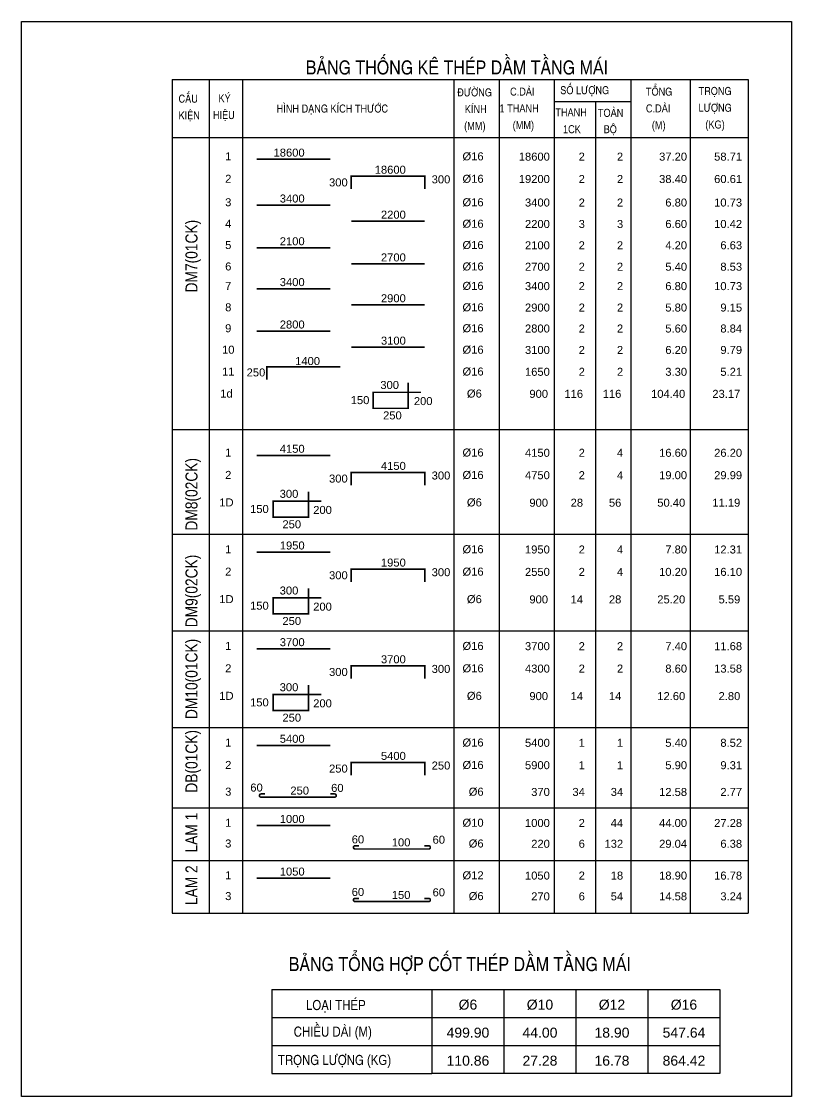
# Model space of a CAD drawing. Header units: millimetres. Extents: x -559287 to -299624, y 2351330 to 2655682.
# Drawn here: x -342571 to -323323, y 2387616 to 2414479 of the extents above; entities that cross this region are included whole.
import ezdxf
from ezdxf.enums import TextEntityAlignment as Align

# ---------------------------------------------------------------- set-up
doc = ezdxf.new("R2010")
doc.units = ezdxf.units.MM
doc.header["$LTSCALE"] = 10
for name, color, linetype, lineweight in [('Net thay', 4, 'Continuous', 25), ('Text', 54, 'Continuous', 25), ('Thep doc', 140, 'Continuous', 60), ('TKTHEP', 54, 'Continuous', 25)]:
    doc.layers.add(name, color=color, linetype=linetype, lineweight=lineweight)
doc.layers.add('ththep', color=3, linetype='Continuous')
doc.styles.add('NGHIA5', font='arial_0.ttf', dxfattribs={"height": 180})
doc.styles.add('STYLE1-S1', font='VHARIALN.TTF')

# ---------------------------------------------------------------- blocks, each defined once
blk = doc.blocks.new('NGHIA_THKE')
at = {"layer": 'TKTHEP', "style": 'NGHIA5'}
for tag, p in [('KT1', (-6747, 220)), ('KT2', (-5931, 212)), ('KT3', (-4910, 212)), ('KT4', (-3927, 212)), ('KT5', (-2978, 212)), ('KT6', (-2066, 212)), ('KT7', (-1094, 212)), ('DK', (0, 0)), ('CD1T', (2069, -8)), ('1T', (3164, -8)), ('TST', (4360, -8)), ('TCD', (6357, -8)), ('TL', (8076, -8)), ('KT8', (-6747, -258)), ('KT9', (-5931, -266)), ('KT10', (-4910, -266)), ('KT11', (-3927, -266)), ('KT12', (-2978, -266)), ('KT13', (-2066, -266)), ('KT14', (-1094, -266))]:
    blk.add_attdef(tag, text='', height=250, dxfattribs=at).set_placement(p, align=Align.RIGHT)
blk.add_attdef('SHT', text='', height=250, dxfattribs=at).set_placement((-7979, 0), align=Align.CENTER)

msp = doc.modelspace()

# ---------------------------------------------------------------- linework, layer by layer
at = {"layer": 'Net thay', "linetype": 'Continuous'}
for p, q in [((-338805.9, 2413031.8), (-324405.8, 2413031.8)), ((-338805.9, 2413031.8), (-338805.9, 2392201)), ((-337881.5, 2413031.8), (-337881.5, 2392201)), ((-337046, 2413031.8), (-337046, 2392201)), ((-331767.6, 2413031.8), (-331767.6, 2392201)), ((-330630.9, 2413031.8), (-330630.9, 2392201)), ((-329254, 2413031.8), (-329254, 2392201)), ((-327336.5, 2413031.8), (-327336.5, 2392201)), ((-325854.8, 2413031.8), (-325854.8, 2392201)), ((-324405.8, 2413031.8), (-324405.8, 2392201)), ((-329254, 2412481.5), (-327336.5, 2412481.5)), ((-328219.2, 2412481.5), (-328219.2, 2392201)), ((-338805.9, 2411576.5), (-324405.8, 2411576.5)), ((-338805.9, 2404285.8), (-324405.8, 2404285.8)), ((-338805.9, 2401666), (-324405.8, 2401666)), ((-338805.9, 2399249.6), (-324405.8, 2399249.6)), ((-338805.9, 2396833.2), (-324405.8, 2396833.2)), ((-338805.9, 2394829.5), (-324405.8, 2394829.5)), ((-338805.9, 2393515.3), (-324405.8, 2393515.3)), ((-338805.9, 2392201), (-324405.8, 2392201))]:
    msp.add_line(p, q, dxfattribs=at)
at = {"layer": 'Thep doc', "const_width": 40}
for points in [[(-336692.3, 2411036.3), (-334852.3, 2411036.3)], [(-334329.8, 2410292.2), (-334329.8, 2410612.2), (-332489.8, 2410612.2), (-332489.8, 2410292.2)], [(-336692.3, 2409889.3), (-334852.3, 2409889.3)], [(-334329.8, 2409489.1), (-332489.8, 2409489.1)], [(-336692.3, 2408820.9), (-334852.3, 2408820.9)], [(-334329.8, 2408420.7), (-332489.8, 2408420.7)], [(-336692.3, 2407800.5), (-334852.3, 2407800.5)], [(-334329.8, 2407400.3), (-332489.8, 2407400.3)], [(-336692.3, 2406741.2), (-334852.3, 2406741.2)], [(-334329.8, 2406340.9), (-332489.8, 2406340.9)], [(-336438.4, 2405528.7), (-336438.4, 2405848.7), (-334598.4, 2405848.7)], [(-332582.8, 2405211.3), (-333782.8, 2405211.3), (-333782.8, 2404811.3), (-332902.8, 2404811.3), (-332902.8, 2405451.3)], [(-336692.3, 2403635.6), (-334852.3, 2403635.6)], [(-334329.8, 2402891.5), (-334329.8, 2403211.5), (-332489.8, 2403211.5), (-332489.8, 2402891.5)], [(-335079.4, 2402490.9), (-336279.4, 2402490.9), (-336279.4, 2402090.9), (-335399.4, 2402090.9), (-335399.4, 2402730.9)], [(-336692.3, 2401219.2), (-334852.3, 2401219.2)], [(-334329.8, 2400475.1), (-334329.8, 2400795.1), (-332489.8, 2400795.1), (-332489.8, 2400475.1)], [(-335079.4, 2400074.5), (-336279.4, 2400074.5), (-336279.4, 2399674.5), (-335399.4, 2399674.5), (-335399.4, 2400314.5)], [(-336692.3, 2398802.8), (-334852.3, 2398802.8)], [(-334329.8, 2398058.7), (-334329.8, 2398378.7), (-332489.8, 2398378.7), (-332489.8, 2398058.7)], [(-335079.4, 2397658.1), (-336279.4, 2397658.1), (-336279.4, 2397258.1), (-335399.4, 2397258.1), (-335399.4, 2397898.1)], [(-336692.3, 2396388.6), (-334852.3, 2396388.6)], [(-334329.8, 2395644.5), (-334329.8, 2395964.5), (-332489.8, 2395964.5), (-332489.8, 2395644.5)], [(-336692.3, 2394384.8), (-334852.3, 2394384.8)], [(-336692.3, 2393070.6), (-334852.3, 2393070.6)]]:
    msp.add_lwpolyline(points, dxfattribs=at)
for points in [[(-336481.8, 2395175.8), (-336584.1, 2395175.8, 1), (-336584.1, 2395095.8), (-334742.3, 2395095.8, 1), (-334742.3, 2395175.8), (-334849.9, 2395175.8)], [(-334130.8, 2393881), (-334233.1, 2393881, 1), (-334233.1, 2393801), (-332391.3, 2393801, 1), (-332391.3, 2393881), (-332498.9, 2393881)], [(-334130.8, 2392566.8), (-334233.1, 2392566.8, 1), (-334233.1, 2392486.8), (-332391.3, 2392486.8, 1), (-332391.3, 2392566.8), (-332498.9, 2392566.8)]]:
    msp.add_lwpolyline(points, format="xyb", dxfattribs=at)
at = {"layer": 'ththep', "color": 3}
for p, q in [((-336311.1, 2390286.6), (-332311.1, 2390286.6)), ((-336311.1, 2390286.6), (-336311.1, 2388186.6)), ((-332311.1, 2390286.6), (-332311.1, 2388186.6)), ((-336311.1, 2389586.6), (-332311.1, 2389586.6)), ((-336311.1, 2388886.6), (-332311.1, 2388886.6)), ((-336311.1, 2388186.6), (-332311.1, 2388186.6))]:
    msp.add_line(p, q, dxfattribs=at)
at = {"layer": 'ththep'}
for p, q in [((-332311.1, 2390286.6), (-325111.1, 2390286.6)), ((-330511.1, 2390286.6), (-330511.1, 2388186.6)), ((-328711.1, 2390286.6), (-328711.1, 2388186.6)), ((-326911.1, 2390286.6), (-326911.1, 2388186.6)), ((-325111.1, 2390286.6), (-325111.1, 2388186.6)), ((-332311.1, 2389586.6), (-325111.1, 2389586.6)), ((-332311.1, 2388886.6), (-325111.1, 2388886.6)), ((-325111.1, 2388186.6), (-332311.1, 2388186.6))]:
    msp.add_line(p, q, dxfattribs=at)
msp.add_lwpolyline([(-342570.8, 2414478.6), (-323323.2, 2414478.6), (-323323.2, 2387615.7), (-342570.8, 2387615.7)], close=True, dxfattribs=at)

# ---------------------------------------------------------------- block references
at = {"layer": 'TKTHEP'}
ref = msp.add_blockref('NGHIA_THKE', (-331019.4, 2411008.6), dxfattribs=dict(at, xscale=0.7999999999301508, yscale=0.7999999998137355, zscale=0.8))
ref.add_attrib('SHT', '1', dxfattribs={"height": 200, "style": 'NGHIA5'}).set_placement((-337402.4, 2411008.6), align=Align.CENTER)
ref.add_attrib('KT1', '18600', dxfattribs={"height": 200, "style": 'NGHIA5'}).set_placement((-335493.3, 2411102), align=Align.RIGHT)
ref.add_attrib('DK', '%%c16', dxfattribs={"height": 200, "style": 'NGHIA5'}).set_placement((-331019.4, 2411008.6), align=Align.RIGHT)
ref.add_attrib('CD1T', '18600', dxfattribs={"height": 200, "style": 'NGHIA5'}).set_placement((-329363.9, 2411002), align=Align.RIGHT)
ref.add_attrib('1T', '2', dxfattribs={"height": 200, "style": 'NGHIA5'}).set_placement((-328488.2, 2411002), align=Align.RIGHT)
ref.add_attrib('TST', '2', dxfattribs={"height": 200, "style": 'NGHIA5'}).set_placement((-327531.3, 2411002), align=Align.RIGHT)
ref.add_attrib('TCD', '37.20', dxfattribs={"height": 200, "style": 'NGHIA5'}).set_placement((-325934, 2411002), align=Align.RIGHT)
ref.add_attrib('TL', '58.71', dxfattribs={"height": 200, "style": 'NGHIA5'}).set_placement((-324558.2, 2411002), align=Align.RIGHT)
ref = msp.add_blockref('NGHIA_THKE', (-331019.2, 2410448.8), dxfattribs=dict(at, xscale=0.7999999999301508, yscale=0.7999999998137355, zscale=0.8))
ref.add_attrib('SHT', '2', dxfattribs={"height": 200, "style": 'NGHIA5'}).set_placement((-337402.2, 2410448.8), align=Align.CENTER)
ref.add_attrib('KT1', '300', dxfattribs={"height": 200, "style": 'NGHIA5'}).set_placement((-334416.8, 2410357.5), align=Align.RIGHT)
ref.add_attrib('KT2', '18600', dxfattribs={"height": 200, "style": 'NGHIA5'}).set_placement((-332964.3, 2410674.8), align=Align.RIGHT)
ref.add_attrib('KT3', '300', dxfattribs={"height": 200, "style": 'NGHIA5'}).set_placement((-331851.8, 2410434.1), align=Align.RIGHT)
ref.add_attrib('DK', '%%c16', dxfattribs={"height": 200, "style": 'NGHIA5'}).set_placement((-331019.2, 2410448.8), align=Align.RIGHT)
ref.add_attrib('CD1T', '19200', dxfattribs={"height": 200, "style": 'NGHIA5'}).set_placement((-329363.8, 2410442.2), align=Align.RIGHT)
ref.add_attrib('1T', '2', dxfattribs={"height": 200, "style": 'NGHIA5'}).set_placement((-328488.1, 2410442.2), align=Align.RIGHT)
ref.add_attrib('TST', '2', dxfattribs={"height": 200, "style": 'NGHIA5'}).set_placement((-327531.1, 2410442.2), align=Align.RIGHT)
ref.add_attrib('TCD', '38.40', dxfattribs={"height": 200, "style": 'NGHIA5'}).set_placement((-325933.8, 2410442.2), align=Align.RIGHT)
ref.add_attrib('TL', '60.61', dxfattribs={"height": 200, "style": 'NGHIA5'}).set_placement((-324558.1, 2410442.2), align=Align.RIGHT)
ref = msp.add_blockref('NGHIA_THKE', (-331019.4, 2409861.6), dxfattribs=dict(at, xscale=0.7999999999301508, yscale=0.7999999998137355, zscale=0.8))
ref.add_attrib('SHT', '3', dxfattribs={"height": 200, "style": 'NGHIA5'}).set_placement((-337402.4, 2409861.6), align=Align.CENTER)
ref.add_attrib('KT1', '3400', dxfattribs={"height": 200, "style": 'NGHIA5'}).set_placement((-335493.3, 2409955), align=Align.RIGHT)
ref.add_attrib('DK', '%%c16', dxfattribs={"height": 200, "style": 'NGHIA5'}).set_placement((-331019.4, 2409861.6), align=Align.RIGHT)
ref.add_attrib('CD1T', '3400', dxfattribs={"height": 200, "style": 'NGHIA5'}).set_placement((-329363.9, 2409855), align=Align.RIGHT)
ref.add_attrib('1T', '2', dxfattribs={"height": 200, "style": 'NGHIA5'}).set_placement((-328488.2, 2409855), align=Align.RIGHT)
ref.add_attrib('TST', '2', dxfattribs={"height": 200, "style": 'NGHIA5'}).set_placement((-327531.3, 2409855), align=Align.RIGHT)
ref.add_attrib('TCD', '6.80', dxfattribs={"height": 200, "style": 'NGHIA5'}).set_placement((-325934, 2409855), align=Align.RIGHT)
ref.add_attrib('TL', '10.73', dxfattribs={"height": 200, "style": 'NGHIA5'}).set_placement((-324558.2, 2409855), align=Align.RIGHT)
ref = msp.add_blockref('NGHIA_THKE', (-331019.2, 2409325.7), dxfattribs=dict(at, xscale=0.7999999999301508, yscale=0.7999999998137355, zscale=0.8))
ref.add_attrib('SHT', '4', dxfattribs={"height": 200, "style": 'NGHIA5'}).set_placement((-337402.2, 2409325.7), align=Align.CENTER)
ref.add_attrib('KT2', '2200', dxfattribs={"height": 200, "style": 'NGHIA5'}).set_placement((-332964.3, 2409551.7), align=Align.RIGHT)
ref.add_attrib('DK', '%%c16', dxfattribs={"height": 200, "style": 'NGHIA5'}).set_placement((-331019.2, 2409325.7), align=Align.RIGHT)
ref.add_attrib('CD1T', '2200', dxfattribs={"height": 200, "style": 'NGHIA5'}).set_placement((-329363.8, 2409319.1), align=Align.RIGHT)
ref.add_attrib('1T', '3', dxfattribs={"height": 200, "style": 'NGHIA5'}).set_placement((-328488.1, 2409319.1), align=Align.RIGHT)
ref.add_attrib('TST', '3', dxfattribs={"height": 200, "style": 'NGHIA5'}).set_placement((-327531.1, 2409319.1), align=Align.RIGHT)
ref.add_attrib('TCD', '6.60', dxfattribs={"height": 200, "style": 'NGHIA5'}).set_placement((-325933.8, 2409319.1), align=Align.RIGHT)
ref.add_attrib('TL', '10.42', dxfattribs={"height": 200, "style": 'NGHIA5'}).set_placement((-324558.1, 2409319.1), align=Align.RIGHT)
ref = msp.add_blockref('NGHIA_THKE', (-331019.4, 2408793.2), dxfattribs=dict(at, xscale=0.7999999999301508, yscale=0.7999999998137355, zscale=0.8))
ref.add_attrib('SHT', '5', dxfattribs={"height": 200, "style": 'NGHIA5'}).set_placement((-337402.4, 2408793.2), align=Align.CENTER)
ref.add_attrib('KT1', '2100', dxfattribs={"height": 200, "style": 'NGHIA5'}).set_placement((-335493.3, 2408886.7), align=Align.RIGHT)
ref.add_attrib('DK', '%%c16', dxfattribs={"height": 200, "style": 'NGHIA5'}).set_placement((-331019.4, 2408793.2), align=Align.RIGHT)
ref.add_attrib('CD1T', '2100', dxfattribs={"height": 200, "style": 'NGHIA5'}).set_placement((-329363.9, 2408786.6), align=Align.RIGHT)
ref.add_attrib('1T', '2', dxfattribs={"height": 200, "style": 'NGHIA5'}).set_placement((-328488.2, 2408786.6), align=Align.RIGHT)
ref.add_attrib('TST', '2', dxfattribs={"height": 200, "style": 'NGHIA5'}).set_placement((-327531.3, 2408786.6), align=Align.RIGHT)
ref.add_attrib('TCD', '4.20', dxfattribs={"height": 200, "style": 'NGHIA5'}).set_placement((-325934, 2408786.6), align=Align.RIGHT)
ref.add_attrib('TL', '6.63', dxfattribs={"height": 200, "style": 'NGHIA5'}).set_placement((-324558.2, 2408786.6), align=Align.RIGHT)
ref = msp.add_blockref('NGHIA_THKE', (-331019.2, 2408257.4), dxfattribs=dict(at, xscale=0.7999999999301508, yscale=0.7999999998137355, zscale=0.8))
ref.add_attrib('SHT', '6', dxfattribs={"height": 200, "style": 'NGHIA5'}).set_placement((-337402.2, 2408257.4), align=Align.CENTER)
ref.add_attrib('KT2', '2700', dxfattribs={"height": 200, "style": 'NGHIA5'}).set_placement((-332964.3, 2408483.3), align=Align.RIGHT)
ref.add_attrib('DK', '%%c16', dxfattribs={"height": 200, "style": 'NGHIA5'}).set_placement((-331019.2, 2408257.4), align=Align.RIGHT)
ref.add_attrib('CD1T', '2700', dxfattribs={"height": 200, "style": 'NGHIA5'}).set_placement((-329363.8, 2408250.8), align=Align.RIGHT)
ref.add_attrib('1T', '2', dxfattribs={"height": 200, "style": 'NGHIA5'}).set_placement((-328488.1, 2408250.8), align=Align.RIGHT)
ref.add_attrib('TST', '2', dxfattribs={"height": 200, "style": 'NGHIA5'}).set_placement((-327531.1, 2408250.8), align=Align.RIGHT)
ref.add_attrib('TCD', '5.40', dxfattribs={"height": 200, "style": 'NGHIA5'}).set_placement((-325933.8, 2408250.8), align=Align.RIGHT)
ref.add_attrib('TL', '8.53', dxfattribs={"height": 200, "style": 'NGHIA5'}).set_placement((-324558.1, 2408250.8), align=Align.RIGHT)
ref = msp.add_blockref('NGHIA_THKE', (-331019.4, 2407772.8), dxfattribs=dict(at, xscale=0.7999999999301508, yscale=0.7999999998137355, zscale=0.8))
ref.add_attrib('SHT', '7', dxfattribs={"height": 200, "style": 'NGHIA5'}).set_placement((-337402.4, 2407772.8), align=Align.CENTER)
ref.add_attrib('KT1', '3400', dxfattribs={"height": 200, "style": 'NGHIA5'}).set_placement((-335493.3, 2407866.2), align=Align.RIGHT)
ref.add_attrib('DK', '%%c16', dxfattribs={"height": 200, "style": 'NGHIA5'}).set_placement((-331019.4, 2407772.8), align=Align.RIGHT)
ref.add_attrib('CD1T', '3400', dxfattribs={"height": 200, "style": 'NGHIA5'}).set_placement((-329363.9, 2407766.2), align=Align.RIGHT)
ref.add_attrib('1T', '2', dxfattribs={"height": 200, "style": 'NGHIA5'}).set_placement((-328488.2, 2407766.2), align=Align.RIGHT)
ref.add_attrib('TST', '2', dxfattribs={"height": 200, "style": 'NGHIA5'}).set_placement((-327531.3, 2407766.2), align=Align.RIGHT)
ref.add_attrib('TCD', '6.80', dxfattribs={"height": 200, "style": 'NGHIA5'}).set_placement((-325934, 2407766.2), align=Align.RIGHT)
ref.add_attrib('TL', '10.73', dxfattribs={"height": 200, "style": 'NGHIA5'}).set_placement((-324558.2, 2407766.2), align=Align.RIGHT)
ref = msp.add_blockref('NGHIA_THKE', (-331019.2, 2407236.9), dxfattribs=dict(at, xscale=0.7999999999301508, yscale=0.7999999998137355, zscale=0.8))
ref.add_attrib('SHT', '8', dxfattribs={"height": 200, "style": 'NGHIA5'}).set_placement((-337402.2, 2407236.9), align=Align.CENTER)
ref.add_attrib('KT2', '2900', dxfattribs={"height": 200, "style": 'NGHIA5'}).set_placement((-332964.3, 2407462.9), align=Align.RIGHT)
ref.add_attrib('DK', '%%c16', dxfattribs={"height": 200, "style": 'NGHIA5'}).set_placement((-331019.2, 2407236.9), align=Align.RIGHT)
ref.add_attrib('CD1T', '2900', dxfattribs={"height": 200, "style": 'NGHIA5'}).set_placement((-329363.8, 2407230.3), align=Align.RIGHT)
ref.add_attrib('1T', '2', dxfattribs={"height": 200, "style": 'NGHIA5'}).set_placement((-328488.1, 2407230.3), align=Align.RIGHT)
ref.add_attrib('TST', '2', dxfattribs={"height": 200, "style": 'NGHIA5'}).set_placement((-327531.1, 2407230.3), align=Align.RIGHT)
ref.add_attrib('TCD', '5.80', dxfattribs={"height": 200, "style": 'NGHIA5'}).set_placement((-325933.8, 2407230.3), align=Align.RIGHT)
ref.add_attrib('TL', '9.15', dxfattribs={"height": 200, "style": 'NGHIA5'}).set_placement((-324558.1, 2407230.3), align=Align.RIGHT)
ref = msp.add_blockref('NGHIA_THKE', (-331019.4, 2406713.5), dxfattribs=dict(at, xscale=0.7999999999301508, yscale=0.7999999998137355, zscale=0.8))
ref.add_attrib('SHT', '9', dxfattribs={"height": 200, "style": 'NGHIA5'}).set_placement((-337402.4, 2406713.5), align=Align.CENTER)
ref.add_attrib('KT1', '2800', dxfattribs={"height": 200, "style": 'NGHIA5'}).set_placement((-335493.3, 2406806.9), align=Align.RIGHT)
ref.add_attrib('DK', '%%c16', dxfattribs={"height": 200, "style": 'NGHIA5'}).set_placement((-331019.4, 2406713.5), align=Align.RIGHT)
ref.add_attrib('CD1T', '2800', dxfattribs={"height": 200, "style": 'NGHIA5'}).set_placement((-329363.9, 2406706.9), align=Align.RIGHT)
ref.add_attrib('1T', '2', dxfattribs={"height": 200, "style": 'NGHIA5'}).set_placement((-328488.2, 2406706.9), align=Align.RIGHT)
ref.add_attrib('TST', '2', dxfattribs={"height": 200, "style": 'NGHIA5'}).set_placement((-327531.3, 2406706.9), align=Align.RIGHT)
ref.add_attrib('TCD', '5.60', dxfattribs={"height": 200, "style": 'NGHIA5'}).set_placement((-325934, 2406706.9), align=Align.RIGHT)
ref.add_attrib('TL', '8.84', dxfattribs={"height": 200, "style": 'NGHIA5'}).set_placement((-324558.2, 2406706.9), align=Align.RIGHT)
ref = msp.add_blockref('NGHIA_THKE', (-331019.2, 2406177.6), dxfattribs=dict(at, xscale=0.7999999999301508, yscale=0.7999999998137355, zscale=0.8))
ref.add_attrib('SHT', '10', dxfattribs={"height": 200, "style": 'NGHIA5'}).set_placement((-337402.2, 2406177.6), align=Align.CENTER)
ref.add_attrib('KT2', '3100', dxfattribs={"height": 200, "style": 'NGHIA5'}).set_placement((-332964.3, 2406403.6), align=Align.RIGHT)
ref.add_attrib('DK', '%%c16', dxfattribs={"height": 200, "style": 'NGHIA5'}).set_placement((-331019.2, 2406177.6), align=Align.RIGHT)
ref.add_attrib('CD1T', '3100', dxfattribs={"height": 200, "style": 'NGHIA5'}).set_placement((-329363.8, 2406171), align=Align.RIGHT)
ref.add_attrib('1T', '2', dxfattribs={"height": 200, "style": 'NGHIA5'}).set_placement((-328488.1, 2406171), align=Align.RIGHT)
ref.add_attrib('TST', '2', dxfattribs={"height": 200, "style": 'NGHIA5'}).set_placement((-327531.1, 2406171), align=Align.RIGHT)
ref.add_attrib('TCD', '6.20', dxfattribs={"height": 200, "style": 'NGHIA5'}).set_placement((-325933.8, 2406171), align=Align.RIGHT)
ref.add_attrib('TL', '9.79', dxfattribs={"height": 200, "style": 'NGHIA5'}).set_placement((-324558.1, 2406171), align=Align.RIGHT)
ref = msp.add_blockref('NGHIA_THKE', (-331019.2, 2405631.8), dxfattribs=dict(at, xscale=0.7999999999301508, yscale=0.7999999998137355, zscale=0.8))
ref.add_attrib('SHT', '11', dxfattribs={"height": 200, "style": 'NGHIA5'}).set_placement((-337402.2, 2405631.8), align=Align.CENTER)
ref.add_attrib('KT1', '250', dxfattribs={"height": 200, "style": 'NGHIA5'}).set_placement((-336476.8, 2405609.4), align=Align.RIGHT)
ref.add_attrib('KT2', '1400', dxfattribs={"height": 200, "style": 'NGHIA5'}).set_placement((-335108.9, 2405893.5), align=Align.RIGHT)
ref.add_attrib('DK', '%%c16', dxfattribs={"height": 200, "style": 'NGHIA5'}).set_placement((-331019.2, 2405631.8), align=Align.RIGHT)
ref.add_attrib('CD1T', '1650', dxfattribs={"height": 200, "style": 'NGHIA5'}).set_placement((-329363.8, 2405625.2), align=Align.RIGHT)
ref.add_attrib('1T', '2', dxfattribs={"height": 200, "style": 'NGHIA5'}).set_placement((-328488.1, 2405625.2), align=Align.RIGHT)
ref.add_attrib('TST', '2', dxfattribs={"height": 200, "style": 'NGHIA5'}).set_placement((-327531.1, 2405625.2), align=Align.RIGHT)
ref.add_attrib('TCD', '3.30', dxfattribs={"height": 200, "style": 'NGHIA5'}).set_placement((-325933.8, 2405625.2), align=Align.RIGHT)
ref.add_attrib('TL', '5.21', dxfattribs={"height": 200, "style": 'NGHIA5'}).set_placement((-324558.1, 2405625.2), align=Align.RIGHT)
ref = msp.add_blockref('NGHIA_THKE', (-331064.6, 2405081), dxfattribs=dict(at, xscale=0.8000000000465661, yscale=0.7999999998137355, zscale=0.8))
ref.add_attrib('SHT', '1d', dxfattribs={"height": 200, "style": 'NGHIA5'}).set_placement((-337447.6, 2405081), align=Align.CENTER)
ref.add_attrib('KT1', '150', dxfattribs={"height": 200, "style": 'NGHIA5'}).set_placement((-333875.4, 2404917.4), align=Align.RIGHT)
ref.add_attrib('KT2', '200', dxfattribs={"height": 200, "style": 'NGHIA5'}).set_placement((-332297.1, 2404893.6), align=Align.RIGHT)
ref.add_attrib('KT3', '250', dxfattribs={"height": 200, "style": 'NGHIA5'}).set_placement((-333066.4, 2404535.4), align=Align.RIGHT)
ref.add_attrib('KT4', '300', dxfattribs={"height": 200, "style": 'NGHIA5'}).set_placement((-333134.9, 2405296.3), align=Align.RIGHT)
ref.add_attrib('DK', '%%c6', dxfattribs={"height": 200, "style": 'NGHIA5'}).set_placement((-331064.6, 2405081), align=Align.RIGHT)
ref.add_attrib('CD1T', '900', dxfattribs={"height": 200, "style": 'NGHIA5'}).set_placement((-329409.2, 2405074.4), align=Align.RIGHT)
ref.add_attrib('1T', '116', dxfattribs={"height": 200, "style": 'NGHIA5'}).set_placement((-328533.5, 2405074.4), align=Align.RIGHT)
ref.add_attrib('TST', '116', dxfattribs={"height": 200, "style": 'NGHIA5'}).set_placement((-327576.5, 2405074.4), align=Align.RIGHT)
ref.add_attrib('TCD', '104.40', dxfattribs={"height": 200, "style": 'NGHIA5'}).set_placement((-325979.2, 2405074.4), align=Align.RIGHT)
ref.add_attrib('TL', '23.17', dxfattribs={"height": 200, "style": 'NGHIA5'}).set_placement((-324603.5, 2405074.4), align=Align.RIGHT)
ref = msp.add_blockref('NGHIA_THKE', (-331019.4, 2403607.9), dxfattribs=dict(at, xscale=0.7999999999301508, yscale=0.7999999998137355, zscale=0.8))
ref.add_attrib('SHT', '1', dxfattribs={"height": 200, "style": 'NGHIA5'}).set_placement((-337402.4, 2403607.9), align=Align.CENTER)
ref.add_attrib('KT1', '4150', dxfattribs={"height": 200, "style": 'NGHIA5'}).set_placement((-335493.3, 2403701.3), align=Align.RIGHT)
ref.add_attrib('DK', '%%c16', dxfattribs={"height": 200, "style": 'NGHIA5'}).set_placement((-331019.4, 2403607.9), align=Align.RIGHT)
ref.add_attrib('CD1T', '4150', dxfattribs={"height": 200, "style": 'NGHIA5'}).set_placement((-329363.9, 2403601.3), align=Align.RIGHT)
ref.add_attrib('1T', '2', dxfattribs={"height": 200, "style": 'NGHIA5'}).set_placement((-328488.2, 2403601.3), align=Align.RIGHT)
ref.add_attrib('TST', '4', dxfattribs={"height": 200, "style": 'NGHIA5'}).set_placement((-327531.3, 2403601.3), align=Align.RIGHT)
ref.add_attrib('TCD', '16.60', dxfattribs={"height": 200, "style": 'NGHIA5'}).set_placement((-325934, 2403601.3), align=Align.RIGHT)
ref.add_attrib('TL', '26.20', dxfattribs={"height": 200, "style": 'NGHIA5'}).set_placement((-324558.2, 2403601.3), align=Align.RIGHT)
ref = msp.add_blockref('NGHIA_THKE', (-331019.2, 2403048.2), dxfattribs=dict(at, xscale=0.7999999999301508, yscale=0.7999999998137355, zscale=0.8))
ref.add_attrib('SHT', '2', dxfattribs={"height": 200, "style": 'NGHIA5'}).set_placement((-337402.2, 2403048.2), align=Align.CENTER)
ref.add_attrib('KT1', '300', dxfattribs={"height": 200, "style": 'NGHIA5'}).set_placement((-334416.8, 2402956.9), align=Align.RIGHT)
ref.add_attrib('KT2', '4150', dxfattribs={"height": 200, "style": 'NGHIA5'}).set_placement((-332964.3, 2403274.1), align=Align.RIGHT)
ref.add_attrib('KT3', '300', dxfattribs={"height": 200, "style": 'NGHIA5'}).set_placement((-331851.8, 2403033.5), align=Align.RIGHT)
ref.add_attrib('DK', '%%c16', dxfattribs={"height": 200, "style": 'NGHIA5'}).set_placement((-331019.2, 2403048.2), align=Align.RIGHT)
ref.add_attrib('CD1T', '4750', dxfattribs={"height": 200, "style": 'NGHIA5'}).set_placement((-329363.8, 2403041.6), align=Align.RIGHT)
ref.add_attrib('1T', '2', dxfattribs={"height": 200, "style": 'NGHIA5'}).set_placement((-328488.1, 2403041.6), align=Align.RIGHT)
ref.add_attrib('TST', '4', dxfattribs={"height": 200, "style": 'NGHIA5'}).set_placement((-327531.1, 2403041.6), align=Align.RIGHT)
ref.add_attrib('TCD', '19.00', dxfattribs={"height": 200, "style": 'NGHIA5'}).set_placement((-325933.8, 2403041.6), align=Align.RIGHT)
ref.add_attrib('TL', '29.99', dxfattribs={"height": 200, "style": 'NGHIA5'}).set_placement((-324558.1, 2403041.6), align=Align.RIGHT)
ref = msp.add_blockref('NGHIA_THKE', (-331064.6, 2402360.7), dxfattribs=dict(at, xscale=0.7999999999301508, yscale=0.7999999998137355, zscale=0.8))
ref.add_attrib('SHT', '1D', dxfattribs={"height": 200, "style": 'NGHIA5'}).set_placement((-337447.6, 2402360.7), align=Align.CENTER)
ref.add_attrib('KT1', '150', dxfattribs={"height": 200, "style": 'NGHIA5'}).set_placement((-336391.2, 2402197), align=Align.RIGHT)
ref.add_attrib('KT2', '200', dxfattribs={"height": 200, "style": 'NGHIA5'}).set_placement((-334812.9, 2402173.2), align=Align.RIGHT)
ref.add_attrib('KT3', '250', dxfattribs={"height": 200, "style": 'NGHIA5'}).set_placement((-335582.2, 2401815), align=Align.RIGHT)
ref.add_attrib('KT4', '300', dxfattribs={"height": 200, "style": 'NGHIA5'}).set_placement((-335650.7, 2402576), align=Align.RIGHT)
ref.add_attrib('DK', '%%c6', dxfattribs={"height": 200, "style": 'NGHIA5'}).set_placement((-331064.6, 2402360.7), align=Align.RIGHT)
ref.add_attrib('CD1T', '900', dxfattribs={"height": 200, "style": 'NGHIA5'}).set_placement((-329409.2, 2402354), align=Align.RIGHT)
ref.add_attrib('1T', '28', dxfattribs={"height": 200, "style": 'NGHIA5'}).set_placement((-328533.5, 2402354), align=Align.RIGHT)
ref.add_attrib('TST', '56', dxfattribs={"height": 200, "style": 'NGHIA5'}).set_placement((-327576.5, 2402354), align=Align.RIGHT)
ref.add_attrib('TCD', '50.40', dxfattribs={"height": 200, "style": 'NGHIA5'}).set_placement((-325979.2, 2402354), align=Align.RIGHT)
ref.add_attrib('TL', '11.19', dxfattribs={"height": 200, "style": 'NGHIA5'}).set_placement((-324603.5, 2402354), align=Align.RIGHT)
ref = msp.add_blockref('NGHIA_THKE', (-331019.4, 2401191.5), dxfattribs=dict(at, xscale=0.7999999999301508, yscale=0.7999999998137355, zscale=0.8))
ref.add_attrib('SHT', '1', dxfattribs={"height": 200, "style": 'NGHIA5'}).set_placement((-337402.4, 2401191.5), align=Align.CENTER)
ref.add_attrib('KT1', '1950', dxfattribs={"height": 200, "style": 'NGHIA5'}).set_placement((-335493.3, 2401285), align=Align.RIGHT)
ref.add_attrib('DK', '%%c16', dxfattribs={"height": 200, "style": 'NGHIA5'}).set_placement((-331019.4, 2401191.5), align=Align.RIGHT)
ref.add_attrib('CD1T', '1950', dxfattribs={"height": 200, "style": 'NGHIA5'}).set_placement((-329363.9, 2401184.9), align=Align.RIGHT)
ref.add_attrib('1T', '2', dxfattribs={"height": 200, "style": 'NGHIA5'}).set_placement((-328488.2, 2401184.9), align=Align.RIGHT)
ref.add_attrib('TST', '4', dxfattribs={"height": 200, "style": 'NGHIA5'}).set_placement((-327531.3, 2401184.9), align=Align.RIGHT)
ref.add_attrib('TCD', '7.80', dxfattribs={"height": 200, "style": 'NGHIA5'}).set_placement((-325934, 2401184.9), align=Align.RIGHT)
ref.add_attrib('TL', '12.31', dxfattribs={"height": 200, "style": 'NGHIA5'}).set_placement((-324558.2, 2401184.9), align=Align.RIGHT)
ref = msp.add_blockref('NGHIA_THKE', (-331019.2, 2400631.8), dxfattribs=dict(at, xscale=0.7999999999301508, yscale=0.7999999998137355, zscale=0.8))
ref.add_attrib('SHT', '2', dxfattribs={"height": 200, "style": 'NGHIA5'}).set_placement((-337402.2, 2400631.8), align=Align.CENTER)
ref.add_attrib('KT1', '300', dxfattribs={"height": 200, "style": 'NGHIA5'}).set_placement((-334416.8, 2400540.5), align=Align.RIGHT)
ref.add_attrib('KT2', '1950', dxfattribs={"height": 200, "style": 'NGHIA5'}).set_placement((-332964.3, 2400857.7), align=Align.RIGHT)
ref.add_attrib('KT3', '300', dxfattribs={"height": 200, "style": 'NGHIA5'}).set_placement((-331851.8, 2400617.1), align=Align.RIGHT)
ref.add_attrib('DK', '%%c16', dxfattribs={"height": 200, "style": 'NGHIA5'}).set_placement((-331019.2, 2400631.8), align=Align.RIGHT)
ref.add_attrib('CD1T', '2550', dxfattribs={"height": 200, "style": 'NGHIA5'}).set_placement((-329363.8, 2400625.2), align=Align.RIGHT)
ref.add_attrib('1T', '2', dxfattribs={"height": 200, "style": 'NGHIA5'}).set_placement((-328488.1, 2400625.2), align=Align.RIGHT)
ref.add_attrib('TST', '4', dxfattribs={"height": 200, "style": 'NGHIA5'}).set_placement((-327531.1, 2400625.2), align=Align.RIGHT)
ref.add_attrib('TCD', '10.20', dxfattribs={"height": 200, "style": 'NGHIA5'}).set_placement((-325933.8, 2400625.2), align=Align.RIGHT)
ref.add_attrib('TL', '16.10', dxfattribs={"height": 200, "style": 'NGHIA5'}).set_placement((-324558.1, 2400625.2), align=Align.RIGHT)
ref = msp.add_blockref('NGHIA_THKE', (-331064.6, 2399944.3), dxfattribs=dict(at, xscale=0.7999999999301508, yscale=0.7999999998137355, zscale=0.8))
ref.add_attrib('SHT', '1D', dxfattribs={"height": 200, "style": 'NGHIA5'}).set_placement((-337447.6, 2399944.3), align=Align.CENTER)
ref.add_attrib('KT1', '150', dxfattribs={"height": 200, "style": 'NGHIA5'}).set_placement((-336391.2, 2399780.6), align=Align.RIGHT)
ref.add_attrib('KT2', '200', dxfattribs={"height": 200, "style": 'NGHIA5'}).set_placement((-334812.9, 2399756.8), align=Align.RIGHT)
ref.add_attrib('KT3', '250', dxfattribs={"height": 200, "style": 'NGHIA5'}).set_placement((-335582.2, 2399398.6), align=Align.RIGHT)
ref.add_attrib('KT4', '300', dxfattribs={"height": 200, "style": 'NGHIA5'}).set_placement((-335650.7, 2400159.6), align=Align.RIGHT)
ref.add_attrib('DK', '%%c6', dxfattribs={"height": 200, "style": 'NGHIA5'}).set_placement((-331064.6, 2399944.3), align=Align.RIGHT)
ref.add_attrib('CD1T', '900', dxfattribs={"height": 200, "style": 'NGHIA5'}).set_placement((-329409.2, 2399937.6), align=Align.RIGHT)
ref.add_attrib('1T', '14', dxfattribs={"height": 200, "style": 'NGHIA5'}).set_placement((-328533.5, 2399937.6), align=Align.RIGHT)
ref.add_attrib('TST', '28', dxfattribs={"height": 200, "style": 'NGHIA5'}).set_placement((-327576.5, 2399937.6), align=Align.RIGHT)
ref.add_attrib('TCD', '25.20', dxfattribs={"height": 200, "style": 'NGHIA5'}).set_placement((-325979.2, 2399937.6), align=Align.RIGHT)
ref.add_attrib('TL', '5.59', dxfattribs={"height": 200, "style": 'NGHIA5'}).set_placement((-324603.5, 2399937.6), align=Align.RIGHT)
ref = msp.add_blockref('NGHIA_THKE', (-331019.4, 2398775.1), dxfattribs=dict(at, xscale=0.7999999999301508, yscale=0.7999999998137355, zscale=0.8))
ref.add_attrib('SHT', '1', dxfattribs={"height": 200, "style": 'NGHIA5'}).set_placement((-337402.4, 2398775.1), align=Align.CENTER)
ref.add_attrib('KT1', '3700', dxfattribs={"height": 200, "style": 'NGHIA5'}).set_placement((-335493.3, 2398868.6), align=Align.RIGHT)
ref.add_attrib('DK', '%%c16', dxfattribs={"height": 200, "style": 'NGHIA5'}).set_placement((-331019.4, 2398775.1), align=Align.RIGHT)
ref.add_attrib('CD1T', '3700', dxfattribs={"height": 200, "style": 'NGHIA5'}).set_placement((-329363.9, 2398768.5), align=Align.RIGHT)
ref.add_attrib('1T', '2', dxfattribs={"height": 200, "style": 'NGHIA5'}).set_placement((-328488.2, 2398768.5), align=Align.RIGHT)
ref.add_attrib('TST', '2', dxfattribs={"height": 200, "style": 'NGHIA5'}).set_placement((-327531.3, 2398768.5), align=Align.RIGHT)
ref.add_attrib('TCD', '7.40', dxfattribs={"height": 200, "style": 'NGHIA5'}).set_placement((-325934, 2398768.5), align=Align.RIGHT)
ref.add_attrib('TL', '11.68', dxfattribs={"height": 200, "style": 'NGHIA5'}).set_placement((-324558.2, 2398768.5), align=Align.RIGHT)
ref = msp.add_blockref('NGHIA_THKE', (-331019.2, 2398215.4), dxfattribs=dict(at, xscale=0.7999999999301508, yscale=0.7999999998137355, zscale=0.8))
ref.add_attrib('SHT', '2', dxfattribs={"height": 200, "style": 'NGHIA5'}).set_placement((-337402.2, 2398215.4), align=Align.CENTER)
ref.add_attrib('KT1', '300', dxfattribs={"height": 200, "style": 'NGHIA5'}).set_placement((-334416.8, 2398124.1), align=Align.RIGHT)
ref.add_attrib('KT2', '3700', dxfattribs={"height": 200, "style": 'NGHIA5'}).set_placement((-332964.3, 2398441.3), align=Align.RIGHT)
ref.add_attrib('KT3', '300', dxfattribs={"height": 200, "style": 'NGHIA5'}).set_placement((-331851.8, 2398200.7), align=Align.RIGHT)
ref.add_attrib('DK', '%%c16', dxfattribs={"height": 200, "style": 'NGHIA5'}).set_placement((-331019.2, 2398215.4), align=Align.RIGHT)
ref.add_attrib('CD1T', '4300', dxfattribs={"height": 200, "style": 'NGHIA5'}).set_placement((-329363.8, 2398208.8), align=Align.RIGHT)
ref.add_attrib('1T', '2', dxfattribs={"height": 200, "style": 'NGHIA5'}).set_placement((-328488.1, 2398208.8), align=Align.RIGHT)
ref.add_attrib('TST', '2', dxfattribs={"height": 200, "style": 'NGHIA5'}).set_placement((-327531.1, 2398208.8), align=Align.RIGHT)
ref.add_attrib('TCD', '8.60', dxfattribs={"height": 200, "style": 'NGHIA5'}).set_placement((-325933.8, 2398208.8), align=Align.RIGHT)
ref.add_attrib('TL', '13.58', dxfattribs={"height": 200, "style": 'NGHIA5'}).set_placement((-324558.1, 2398208.8), align=Align.RIGHT)
ref = msp.add_blockref('NGHIA_THKE', (-331064.6, 2397527.9), dxfattribs=dict(at, xscale=0.7999999999301508, yscale=0.7999999998137355, zscale=0.8))
ref.add_attrib('SHT', '1D', dxfattribs={"height": 200, "style": 'NGHIA5'}).set_placement((-337447.6, 2397527.9), align=Align.CENTER)
ref.add_attrib('KT1', '150', dxfattribs={"height": 200, "style": 'NGHIA5'}).set_placement((-336391.2, 2397364.2), align=Align.RIGHT)
ref.add_attrib('KT2', '200', dxfattribs={"height": 200, "style": 'NGHIA5'}).set_placement((-334812.9, 2397340.4), align=Align.RIGHT)
ref.add_attrib('KT3', '250', dxfattribs={"height": 200, "style": 'NGHIA5'}).set_placement((-335582.2, 2396982.2), align=Align.RIGHT)
ref.add_attrib('KT4', '300', dxfattribs={"height": 200, "style": 'NGHIA5'}).set_placement((-335650.7, 2397743.2), align=Align.RIGHT)
ref.add_attrib('DK', '%%c6', dxfattribs={"height": 200, "style": 'NGHIA5'}).set_placement((-331064.6, 2397527.9), align=Align.RIGHT)
ref.add_attrib('CD1T', '900', dxfattribs={"height": 200, "style": 'NGHIA5'}).set_placement((-329409.2, 2397521.2), align=Align.RIGHT)
ref.add_attrib('1T', '14', dxfattribs={"height": 200, "style": 'NGHIA5'}).set_placement((-328533.5, 2397521.2), align=Align.RIGHT)
ref.add_attrib('TST', '14', dxfattribs={"height": 200, "style": 'NGHIA5'}).set_placement((-327576.5, 2397521.2), align=Align.RIGHT)
ref.add_attrib('TCD', '12.60', dxfattribs={"height": 200, "style": 'NGHIA5'}).set_placement((-325979.2, 2397521.2), align=Align.RIGHT)
ref.add_attrib('TL', '2.80', dxfattribs={"height": 200, "style": 'NGHIA5'}).set_placement((-324603.5, 2397521.2), align=Align.RIGHT)
ref = msp.add_blockref('NGHIA_THKE', (-331019.4, 2396360.9), dxfattribs=dict(at, xscale=0.7999999999301508, yscale=0.7999999998137355, zscale=0.8))
ref.add_attrib('SHT', '1', dxfattribs={"height": 200, "style": 'NGHIA5'}).set_placement((-337402.4, 2396360.9), align=Align.CENTER)
ref.add_attrib('KT1', '5400', dxfattribs={"height": 200, "style": 'NGHIA5'}).set_placement((-335493.3, 2396454.3), align=Align.RIGHT)
ref.add_attrib('DK', '%%c16', dxfattribs={"height": 200, "style": 'NGHIA5'}).set_placement((-331019.4, 2396360.9), align=Align.RIGHT)
ref.add_attrib('CD1T', '5400', dxfattribs={"height": 200, "style": 'NGHIA5'}).set_placement((-329363.9, 2396354.3), align=Align.RIGHT)
ref.add_attrib('1T', '1', dxfattribs={"height": 200, "style": 'NGHIA5'}).set_placement((-328488.2, 2396354.3), align=Align.RIGHT)
ref.add_attrib('TST', '1', dxfattribs={"height": 200, "style": 'NGHIA5'}).set_placement((-327531.3, 2396354.3), align=Align.RIGHT)
ref.add_attrib('TCD', '5.40', dxfattribs={"height": 200, "style": 'NGHIA5'}).set_placement((-325934, 2396354.3), align=Align.RIGHT)
ref.add_attrib('TL', '8.52', dxfattribs={"height": 200, "style": 'NGHIA5'}).set_placement((-324558.2, 2396354.3), align=Align.RIGHT)
ref = msp.add_blockref('NGHIA_THKE', (-331019.2, 2395801.1), dxfattribs=dict(at, xscale=0.7999999999301508, yscale=0.7999999998137355, zscale=0.8))
ref.add_attrib('SHT', '2', dxfattribs={"height": 200, "style": 'NGHIA5'}).set_placement((-337402.2, 2395801.1), align=Align.CENTER)
ref.add_attrib('KT1', '250', dxfattribs={"height": 200, "style": 'NGHIA5'}).set_placement((-334416.8, 2395709.8), align=Align.RIGHT)
ref.add_attrib('KT2', '5400', dxfattribs={"height": 200, "style": 'NGHIA5'}).set_placement((-332964.3, 2396027.1), align=Align.RIGHT)
ref.add_attrib('KT3', '250', dxfattribs={"height": 200, "style": 'NGHIA5'}).set_placement((-331851.8, 2395786.4), align=Align.RIGHT)
ref.add_attrib('DK', '%%c16', dxfattribs={"height": 200, "style": 'NGHIA5'}).set_placement((-331019.2, 2395801.1), align=Align.RIGHT)
ref.add_attrib('CD1T', '5900', dxfattribs={"height": 200, "style": 'NGHIA5'}).set_placement((-329363.8, 2395794.5), align=Align.RIGHT)
ref.add_attrib('1T', '1', dxfattribs={"height": 200, "style": 'NGHIA5'}).set_placement((-328488.1, 2395794.5), align=Align.RIGHT)
ref.add_attrib('TST', '1', dxfattribs={"height": 200, "style": 'NGHIA5'}).set_placement((-327531.1, 2395794.5), align=Align.RIGHT)
ref.add_attrib('TCD', '5.90', dxfattribs={"height": 200, "style": 'NGHIA5'}).set_placement((-325933.8, 2395794.5), align=Align.RIGHT)
ref.add_attrib('TL', '9.31', dxfattribs={"height": 200, "style": 'NGHIA5'}).set_placement((-324558.1, 2395794.5), align=Align.RIGHT)
ref = msp.add_blockref('NGHIA_THKE', (-331019.2, 2395132.7), dxfattribs=dict(at, xscale=0.7999999999301508, yscale=0.7999999998137355, zscale=0.8))
ref.add_attrib('SHT', '3', dxfattribs={"height": 200, "style": 'NGHIA5'}).set_placement((-337402.2, 2395132.7), align=Align.CENTER)
ref.add_attrib('KT1', '60', dxfattribs={"height": 200, "style": 'NGHIA5'}).set_placement((-336540.6, 2395235.7), align=Align.RIGHT)
ref.add_attrib('KT2', '250', dxfattribs={"height": 200, "style": 'NGHIA5'}).set_placement((-335384, 2395160.2), align=Align.RIGHT)
ref.add_attrib('KT3', '60', dxfattribs={"height": 200, "style": 'NGHIA5'}).set_placement((-334519.9, 2395227.2), align=Align.RIGHT)
ref.add_attrib('DK', '%%c6', dxfattribs={"height": 200, "style": 'NGHIA5'}).set_placement((-331019.2, 2395132.7), align=Align.RIGHT)
ref.add_attrib('CD1T', '370', dxfattribs={"height": 200, "style": 'NGHIA5'}).set_placement((-329363.8, 2395126.1), align=Align.RIGHT)
ref.add_attrib('1T', '34', dxfattribs={"height": 200, "style": 'NGHIA5'}).set_placement((-328488.1, 2395126.1), align=Align.RIGHT)
ref.add_attrib('TST', '34', dxfattribs={"height": 200, "style": 'NGHIA5'}).set_placement((-327531.1, 2395126.1), align=Align.RIGHT)
ref.add_attrib('TCD', '12.58', dxfattribs={"height": 200, "style": 'NGHIA5'}).set_placement((-325933.8, 2395126.1), align=Align.RIGHT)
ref.add_attrib('TL', '2.77', dxfattribs={"height": 200, "style": 'NGHIA5'}).set_placement((-324558.1, 2395126.1), align=Align.RIGHT)
ref = msp.add_blockref('NGHIA_THKE', (-331019.4, 2394357.1), dxfattribs=dict(at, xscale=0.7999999999301508, yscale=0.7999999998137355, zscale=0.8))
ref.add_attrib('SHT', '1', dxfattribs={"height": 200, "style": 'NGHIA5'}).set_placement((-337402.4, 2394357.1), align=Align.CENTER)
ref.add_attrib('KT1', '1000', dxfattribs={"height": 200, "style": 'NGHIA5'}).set_placement((-335493.3, 2394450.5), align=Align.RIGHT)
ref.add_attrib('DK', '%%c10', dxfattribs={"height": 200, "style": 'NGHIA5'}).set_placement((-331019.4, 2394357.1), align=Align.RIGHT)
ref.add_attrib('CD1T', '1000', dxfattribs={"height": 200, "style": 'NGHIA5'}).set_placement((-329363.9, 2394350.5), align=Align.RIGHT)
ref.add_attrib('1T', '2', dxfattribs={"height": 200, "style": 'NGHIA5'}).set_placement((-328488.2, 2394350.5), align=Align.RIGHT)
ref.add_attrib('TST', '44', dxfattribs={"height": 200, "style": 'NGHIA5'}).set_placement((-327531.3, 2394350.5), align=Align.RIGHT)
ref.add_attrib('TCD', '44.00', dxfattribs={"height": 200, "style": 'NGHIA5'}).set_placement((-325934, 2394350.5), align=Align.RIGHT)
ref.add_attrib('TL', '27.28', dxfattribs={"height": 200, "style": 'NGHIA5'}).set_placement((-324558.2, 2394350.5), align=Align.RIGHT)
ref = msp.add_blockref('NGHIA_THKE', (-331019.2, 2393837.9), dxfattribs=dict(at, xscale=0.7999999999301508, yscale=0.7999999998137355, zscale=0.8))
ref.add_attrib('SHT', '3', dxfattribs={"height": 200, "style": 'NGHIA5'}).set_placement((-337402.2, 2393837.9), align=Align.CENTER)
ref.add_attrib('KT1', '60', dxfattribs={"height": 200, "style": 'NGHIA5'}).set_placement((-334005.5, 2393940.9), align=Align.RIGHT)
ref.add_attrib('KT2', '100', dxfattribs={"height": 200, "style": 'NGHIA5'}).set_placement((-332848.8, 2393865.5), align=Align.RIGHT)
ref.add_attrib('KT3', '60', dxfattribs={"height": 200, "style": 'NGHIA5'}).set_placement((-331984.7, 2393932.4), align=Align.RIGHT)
ref.add_attrib('DK', '%%c6', dxfattribs={"height": 200, "style": 'NGHIA5'}).set_placement((-331019.2, 2393837.9), align=Align.RIGHT)
ref.add_attrib('CD1T', '220', dxfattribs={"height": 200, "style": 'NGHIA5'}).set_placement((-329363.8, 2393831.3), align=Align.RIGHT)
ref.add_attrib('1T', '6', dxfattribs={"height": 200, "style": 'NGHIA5'}).set_placement((-328488.1, 2393831.3), align=Align.RIGHT)
ref.add_attrib('TST', '132', dxfattribs={"height": 200, "style": 'NGHIA5'}).set_placement((-327531.1, 2393831.3), align=Align.RIGHT)
ref.add_attrib('TCD', '29.04', dxfattribs={"height": 200, "style": 'NGHIA5'}).set_placement((-325933.8, 2393831.3), align=Align.RIGHT)
ref.add_attrib('TL', '6.38', dxfattribs={"height": 200, "style": 'NGHIA5'}).set_placement((-324558.1, 2393831.3), align=Align.RIGHT)
ref = msp.add_blockref('NGHIA_THKE', (-331019.4, 2393042.9), dxfattribs=dict(at, xscale=0.7999999999301508, yscale=0.7999999998137355, zscale=0.8))
ref.add_attrib('SHT', '1', dxfattribs={"height": 200, "style": 'NGHIA5'}).set_placement((-337402.4, 2393042.9), align=Align.CENTER)
ref.add_attrib('KT1', '1050', dxfattribs={"height": 200, "style": 'NGHIA5'}).set_placement((-335493.3, 2393136.3), align=Align.RIGHT)
ref.add_attrib('DK', '%%c12', dxfattribs={"height": 200, "style": 'NGHIA5'}).set_placement((-331019.4, 2393042.9), align=Align.RIGHT)
ref.add_attrib('CD1T', '1050', dxfattribs={"height": 200, "style": 'NGHIA5'}).set_placement((-329363.9, 2393036.3), align=Align.RIGHT)
ref.add_attrib('1T', '2', dxfattribs={"height": 200, "style": 'NGHIA5'}).set_placement((-328488.2, 2393036.3), align=Align.RIGHT)
ref.add_attrib('TST', '18', dxfattribs={"height": 200, "style": 'NGHIA5'}).set_placement((-327531.3, 2393036.3), align=Align.RIGHT)
ref.add_attrib('TCD', '18.90', dxfattribs={"height": 200, "style": 'NGHIA5'}).set_placement((-325934, 2393036.3), align=Align.RIGHT)
ref.add_attrib('TL', '16.78', dxfattribs={"height": 200, "style": 'NGHIA5'}).set_placement((-324558.2, 2393036.3), align=Align.RIGHT)
ref = msp.add_blockref('NGHIA_THKE', (-331019.2, 2392523.7), dxfattribs=dict(at, xscale=0.7999999999301508, yscale=0.7999999998137355, zscale=0.8))
ref.add_attrib('SHT', '3', dxfattribs={"height": 200, "style": 'NGHIA5'}).set_placement((-337402.2, 2392523.7), align=Align.CENTER)
ref.add_attrib('KT1', '60', dxfattribs={"height": 200, "style": 'NGHIA5'}).set_placement((-334005.5, 2392626.7), align=Align.RIGHT)
ref.add_attrib('KT2', '150', dxfattribs={"height": 200, "style": 'NGHIA5'}).set_placement((-332848.8, 2392551.3), align=Align.RIGHT)
ref.add_attrib('KT3', '60', dxfattribs={"height": 200, "style": 'NGHIA5'}).set_placement((-331984.7, 2392618.2), align=Align.RIGHT)
ref.add_attrib('DK', '%%c6', dxfattribs={"height": 200, "style": 'NGHIA5'}).set_placement((-331019.2, 2392523.7), align=Align.RIGHT)
ref.add_attrib('CD1T', '270', dxfattribs={"height": 200, "style": 'NGHIA5'}).set_placement((-329363.8, 2392517.1), align=Align.RIGHT)
ref.add_attrib('1T', '6', dxfattribs={"height": 200, "style": 'NGHIA5'}).set_placement((-328488.1, 2392517.1), align=Align.RIGHT)
ref.add_attrib('TST', '54', dxfattribs={"height": 200, "style": 'NGHIA5'}).set_placement((-327531.1, 2392517.1), align=Align.RIGHT)
ref.add_attrib('TCD', '14.58', dxfattribs={"height": 200, "style": 'NGHIA5'}).set_placement((-325933.8, 2392517.1), align=Align.RIGHT)
ref.add_attrib('TL', '3.24', dxfattribs={"height": 200, "style": 'NGHIA5'}).set_placement((-324558.1, 2392517.1), align=Align.RIGHT)

# ---------------------------------------------------------------- texts
at = {"layer": 'Text', "style": 'STYLE1-S1'}
for s, p in [('B¶NG thèng kª THÐP dÇm tÇng m¸i', (-327908.5, 2413155.7)), ('B¶NG tæng hîp cèt THÐP dÇm tÇng m¸i', (-327336.8, 2390749.2))]:
    msp.add_text(s, height=350, dxfattribs=at).set_placement(p, align=Align.RIGHT)
for s, p in [('dm7(01ck)', (-338171.8, 2409521.8)), ('dm8(02ck)', (-338171.8, 2403570.8)), ('dm9(02ck)', (-338171.8, 2401154.4)), ('dm10(01ck)', (-338171.8, 2399052.2)), ('db(01ck)', (-338171.8, 2396773.8)), ('lam 1', (-338171.8, 2394705.8)), ('lam 2', (-338171.8, 2393391.5))]:
    msp.add_text(s, height=300, rotation=90, dxfattribs=at).set_placement(p, align=Align.RIGHT)
at = {"layer": 'ththep', "style": 'STYLE1-S1'}
for s, p in [('lo¹i thÐp', (-335458.6, 2389776.7)), ('chiÒu dµi (M)', (-335765.7, 2389112.3)), ('träng l\xadîng (kG)', (-336160.6, 2388404.1))]:
    msp.add_text(s, height=250, dxfattribs=at).set_placement(p)
at = {"layer": 'ththep', "style": 'NGHIA5'}
for s, p in [('%%c6', (-331411.1, 2389786.6)), ('%%c10', (-329611.1, 2389786.6)), ('%%C12', (-327811.1, 2389786.6)), ('%%C16', (-326011.1, 2389786.6)), ('499.90', (-331411.1, 2389086.6)), ('44.00', (-329611.1, 2389086.6)), ('18.90', (-327811.1, 2389086.6)), ('547.64', (-326011.1, 2389086.6)), ('110.86', (-331411.1, 2388386.6)), ('27.28', (-329611.1, 2388386.6)), ('16.78', (-327811.1, 2388386.6)), ('864.42', (-326011.1, 2388386.6))]:
    msp.add_text(s, height=250, dxfattribs=at).set_placement(p, align=Align.CENTER)
at = {"layer": 'TKTHEP', "style": 'STYLE1-S1'}
for s, p in [('®\xadêng', (-331679, 2412607.7)), ('c.dµi', (-330358.3, 2412626.8)), ('sè l\xadîng', (-329103.5, 2412662.4)), ('tæng', (-326962.4, 2412625.9)), ('träng', (-325645.9, 2412642.3)), ('cÊu', (-338645.3, 2412450.7)), ('ký', (-337647.2, 2412461.3)), ('kiÖn', (-338645.3, 2412031.6)), ('hiÖu', (-337785.7, 2412042.2)), ('h×nh d¹ng kÝch th\xadíc', (-336193.4, 2412203.2)), ('kÝnh', (-331489.5, 2412188.7)), ('1 thanh', (-330621.9, 2412207.8)), ('thanh', (-329227.1, 2412106.4)), ('toµn', (-328163.1, 2412095.5)), ('c.dµi', (-326962.4, 2412206.8)), ('l\xadîng', (-325645.9, 2412223.3)), ('(kg)', (-325475.8, 2411804.2)), ('(mm)', (-331505.9, 2411769.6)), ('(mm)', (-330292.4, 2411788.8)), ('1ck', (-329034.9, 2411687.3)), ('bé', (-328018.9, 2411686.7)), ('(m)', (-326814.1, 2411787.8))]:
    msp.add_text(s, height=200, dxfattribs=at).set_placement(p)

doc.saveas('drawing.dxf')
